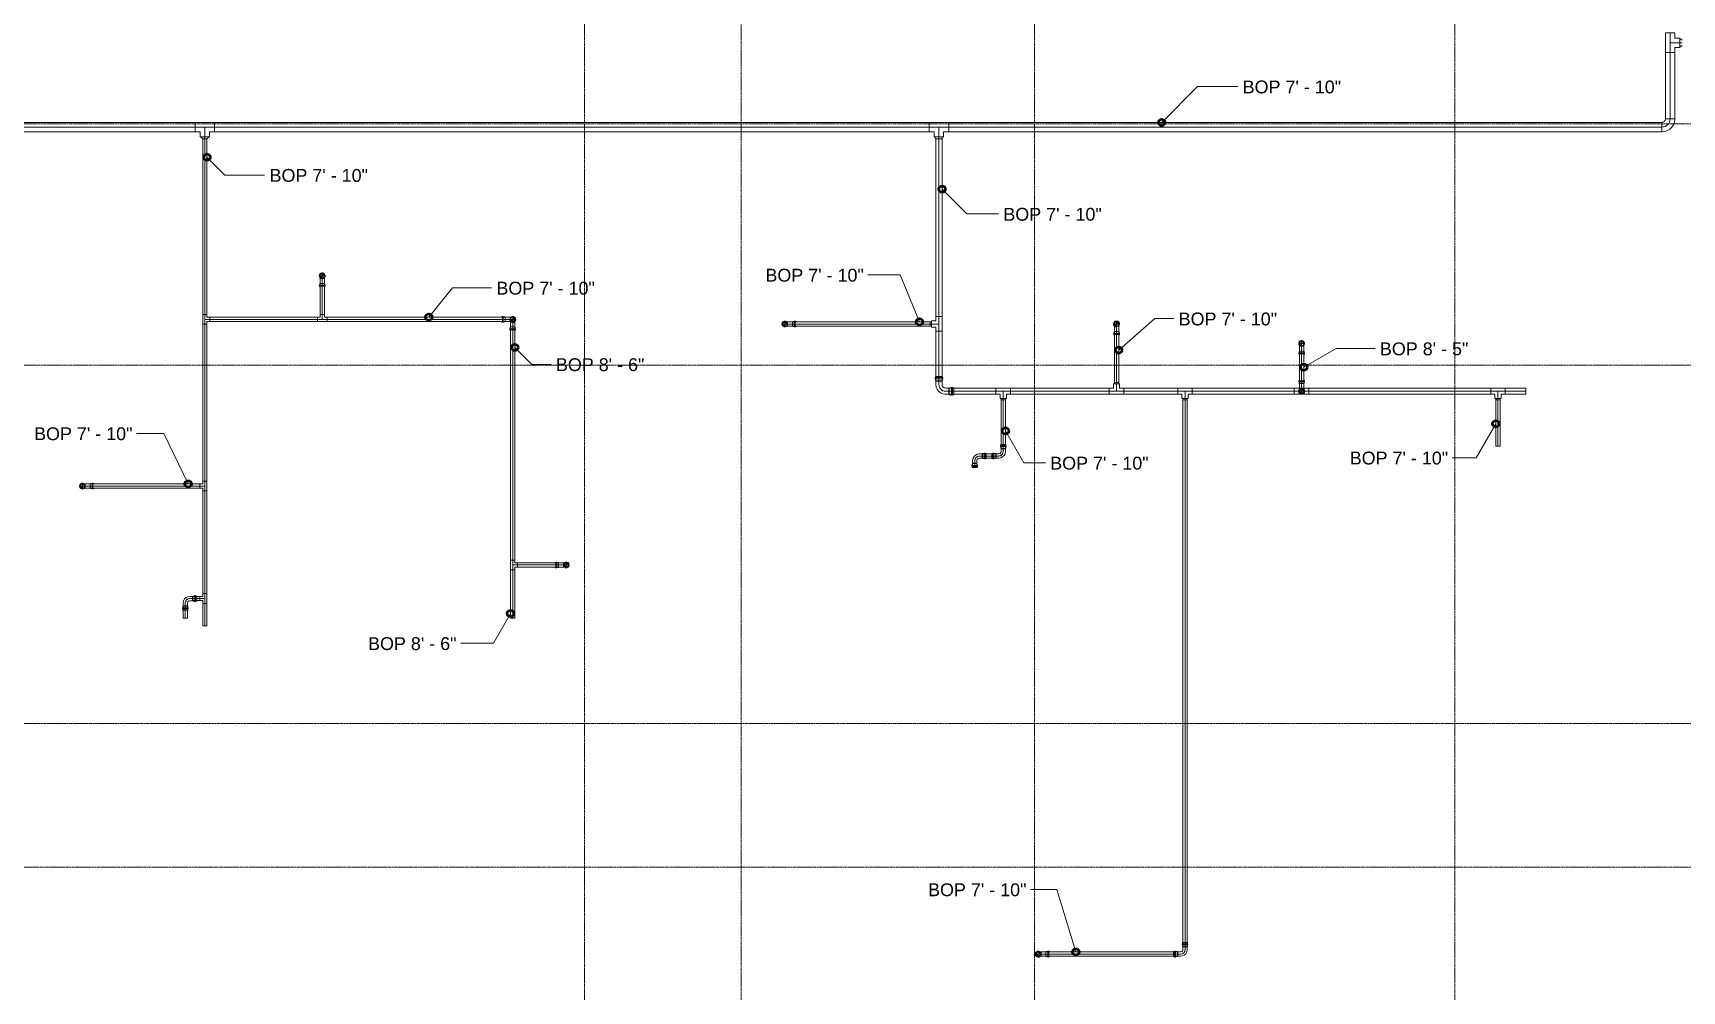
# Model space of a CAD drawing. Header units: inches. Extents: x -3648 to 241, y -496 to 1784.
# Drawn here: x -781 to -275, y 7 to 301 of the extents above; entities that cross this region are included whole.
import ezdxf

# ---------------------------------------------------------------- set-up
doc = ezdxf.new("R2010")
doc.units = ezdxf.units.IN
doc.header["$MEASUREMENT"] = 0
doc.linetypes.add('Grid Line', pattern=[0.875, 0.5, -0.125, 0.125, -0.125])
for name, color, linetype, lineweight in [('G-ANNO-DIMS', 251, 'Continuous', 9), ('P-PIPE', 1, 'Continuous', 9), ('P-PIPE-CNTR', 1, 'Continuous', 9), ('S-GRID', 8, 'Continuous', 9)]:
    doc.layers.add(name, color=color, linetype=linetype, lineweight=lineweight)
doc.styles.add('Arial', font='arial.ttf', dxfattribs={"height": 3.934132})

# ---------------------------------------------------------------- blocks, each defined once
blk = doc.blocks.new('Elbow - Welded - Generic - Standard-1127339-THIRD LEVEL')
at = {"layer": 'P-PIPE'}
for p, q in [((-2.52, -1.44), (-2.52, 1.44)), ((-2.52, 1.44), (-2.52, -1.44)), ((1.44, 2.52), (-1.44, 2.52)), ((-1.44, 2.52), (1.44, 2.52))]:
    blk.add_line(p, q, dxfattribs=at)
at = {"layer": 'P-PIPE', "flags": 128}
for points in [[(-1.44, 2.52), (-1.53, 2.08), (-1.79, 1.72), (-2.18, 1.49), (-2.52, 1.44)], [(-2.52, -1.44), (-1.67, -1.34), (-0.85, -1.07), (-0.12, -0.62), (0.51, -0.03), (0.99, 0.68), (1.3, 1.48), (1.43, 2.33), (1.44, 2.52)]]:
    blk.add_lwpolyline(points, dxfattribs=at)
blk = doc.blocks.new('Victaulic-VicPress316-Elbow 90-45deg Style P568_P571 - Standard-523083-THIRD LEVEL')
at = {"layer": 'P-PIPE'}
for p, q in [((-3177.63, 1234.85), (-3177.63, 1234.85)), ((-3177.63, 1233.46), (-3177.63, 1234.85)), ((-3178.39, 1232.42), (-3178.39, 1231.96)), ((-3178.39, 1231.67), (-3178.39, 1231.33)), ((-3178.28, 1233.46), (-3178.28, 1232.52)), ((-3178.28, 1232.63), (-3178.28, 1231.33)), ((-3178.28, 1232.52), (-3177.63, 1232.52)), ((-3177.63, 1232.52), (-3178.28, 1232.52)), ((-3177.63, 1233.46), (-3177.63, 1232.52)), ((-3177.63, 1232.63), (-3177.63, 1232.63)), ((-3177.63, 1232.63), (-3177.63, 1232.63)), ((-3177.63, 1232.52), (-3176.97, 1232.52)), ((-3176.97, 1232.52), (-3177.63, 1232.52)), ((-3177.63, 1231.96), (-3177.63, 1231.96)), ((-3177.63, 1231.96), (-3177.63, 1231.96)), ((-3177.63, 1231.67), (-3177.63, 1231.67)), ((-3177.63, 1231.67), (-3177.63, 1231.67)), ((-3177.63, 1231.33), (-3177.63, 1231.33)), ((-3177.63, 1231.33), (-3177.63, 1231.33)), ((-3177.63, 1231.33), (-3177.63, 1231.33)), ((-3177.63, 1231.33), (-3177.63, 1231.33)), ((-3176.97, 1232.52), (-3176.97, 1233.46)), ((-3176.97, 1231.33), (-3176.97, 1232.63)), ((-3176.86, 1231.96), (-3176.86, 1232.42)), ((-3176.86, 1231.33), (-3176.86, 1231.67))]:
    blk.add_line(p, q, dxfattribs=at)
at = {"layer": 'P-PIPE', "flags": 128}
for points in [[(-3177.63, 1235.77), (-3178.02, 1235.67), (-3178.34, 1235.42), (-3178.52, 1235.05), (-3178.51, 1234.64), (-3178.32, 1234.27), (-3178, 1234.02), (-3177.63, 1233.94)], [(-3177.63, 1235.62), (-3177.99, 1235.53), (-3178.27, 1235.28), (-3178.39, 1234.92), (-3178.33, 1234.55), (-3178.1, 1234.25), (-3177.76, 1234.1), (-3177.63, 1234.09)], [(-3178.28, 1234.85), (-3178.28, 1234.76), (-3178.28, 1234.5), (-3178.28, 1234.09), (-3178.28, 1233.61), (-3178.28, 1233.46)], [(-3177.63, 1233.94), (-3177.23, 1234.04), (-3176.91, 1234.29), (-3176.73, 1234.66), (-3176.74, 1235.07), (-3176.93, 1235.44), (-3177.25, 1235.69), (-3177.63, 1235.77)], [(-3177.63, 1234.09), (-3177.26, 1234.18), (-3176.98, 1234.43), (-3176.86, 1234.79), (-3176.92, 1235.16), (-3177.15, 1235.46), (-3177.49, 1235.61), (-3177.63, 1235.62)], [(-3176.97, 1233.46), (-3176.97, 1233.96), (-3176.97, 1234.39), (-3176.97, 1234.7), (-3176.97, 1234.85), (-3176.97, 1234.85)], [(-3178.39, 1231.67), (-3178.51, 1231.74), (-3178.52, 1231.88), (-3178.41, 1231.96), (-3178.39, 1231.96)], [(-3178.39, 1232.42), (-3178.3, 1232.62), (-3178.28, 1232.63)], [(-3178.39, 1231.96), (-3178.3, 1231.96), (-3178.05, 1231.96), (-3177.69, 1231.96), (-3177.63, 1231.96)], [(-3177.63, 1231.96), (-3177.99, 1231.96), (-3178.27, 1231.96), (-3178.39, 1231.96), (-3178.39, 1231.96)], [(-3178.39, 1231.67), (-3178.3, 1231.67), (-3178.05, 1231.67), (-3177.69, 1231.67), (-3177.63, 1231.67)], [(-3177.63, 1231.67), (-3177.99, 1231.67), (-3178.27, 1231.67), (-3178.39, 1231.67), (-3178.39, 1231.67)], [(-3176.86, 1231.96), (-3176.95, 1231.96), (-3177.2, 1231.96), (-3177.56, 1231.96), (-3177.63, 1231.96)], [(-3177.63, 1231.96), (-3177.26, 1231.96), (-3176.98, 1231.96), (-3176.86, 1231.96), (-3176.86, 1231.96)], [(-3176.86, 1231.67), (-3176.95, 1231.67), (-3177.2, 1231.67), (-3177.56, 1231.67), (-3177.63, 1231.67)], [(-3177.63, 1231.67), (-3177.26, 1231.67), (-3176.98, 1231.67), (-3176.86, 1231.67), (-3176.86, 1231.67)], [(-3176.97, 1232.63), (-3176.86, 1232.44), (-3176.86, 1232.42)], [(-3176.86, 1231.96), (-3176.74, 1231.9), (-3176.73, 1231.76), (-3176.84, 1231.67), (-3176.86, 1231.67)]]:
    blk.add_lwpolyline(points, dxfattribs=at)
at = {"layer": 'P-PIPE'}
for radius, start, end in [(0.766, 90, 270), (0.766, 90, 270), (0.766, 90, 270), (0.658, 90, 270), (0.657, 90, 270), (0.658, 90, 180), (0.658, 180, 270), (0.767, 270, 90), (0.767, 270, 90), (0.767, 270, 90), (0.658, 270, 90), (0.658, 270, 90), (0.658, 0, 90), (0.658, 270, 0)]:
    blk.add_arc((-3177.63, 1234.85), radius, start, end, dxfattribs=at)
blk = doc.blocks.new('Victaulic-VicPress316-Elbow 90-45deg Style P568_P571 - Standard-V2-THIRD LEVEL')
at = {"layer": 'P-PIPE'}
for p, q in [((-3203.81, 730.05), (-3203.81, 729.6)), ((-3203.81, 729.31), (-3203.81, 728.97)), ((-3203.7, 731.1), (-3203.7, 730.16)), ((-3203.7, 730.27), (-3203.7, 728.97)), ((-3203.05, 730.16), (-3203.7, 730.16)), ((-3203.7, 730.16), (-3203.05, 730.16)), ((-3203.05, 732.49), (-3203.05, 732.49)), ((-3203.05, 732.49), (-3203.05, 731.1)), ((-3203.05, 731.1), (-3203.05, 730.16)), ((-3203.05, 730.27), (-3203.05, 730.27)), ((-3203.05, 730.27), (-3203.05, 730.27)), ((-3202.39, 730.16), (-3203.05, 730.16)), ((-3203.05, 730.16), (-3202.39, 730.16)), ((-3203.05, 729.6), (-3203.05, 729.6)), ((-3203.05, 729.6), (-3203.05, 729.6)), ((-3203.05, 729.31), (-3203.05, 729.31)), ((-3203.05, 729.31), (-3203.05, 729.31)), ((-3203.05, 728.97), (-3203.05, 728.97)), ((-3203.05, 728.97), (-3203.05, 728.97)), ((-3203.05, 728.97), (-3203.05, 728.97)), ((-3203.05, 728.97), (-3203.05, 728.97)), ((-3202.39, 730.16), (-3202.39, 731.1)), ((-3202.39, 728.97), (-3202.39, 730.27)), ((-3202.28, 729.6), (-3202.28, 730.05)), ((-3202.28, 728.97), (-3202.28, 729.31))]:
    blk.add_line(p, q, dxfattribs=at)
at = {"layer": 'P-PIPE', "flags": 128}
for points in [[(-3203.05, 733.4), (-3203.45, 733.31), (-3203.76, 733.05), (-3203.94, 732.68), (-3203.93, 732.27), (-3203.75, 731.91), (-3203.42, 731.66), (-3203.05, 731.58)], [(-3203.81, 729.31), (-3203.93, 729.38), (-3203.94, 729.51), (-3203.83, 729.6), (-3203.81, 729.6)], [(-3203.05, 733.26), (-3203.41, 733.16), (-3203.69, 732.91), (-3203.81, 732.56), (-3203.75, 732.19), (-3203.52, 731.89), (-3203.18, 731.74), (-3203.05, 731.72)], [(-3203.81, 730.05), (-3203.72, 730.25), (-3203.7, 730.27)], [(-3203.81, 729.6), (-3203.72, 729.6), (-3203.47, 729.6), (-3203.11, 729.6), (-3203.05, 729.6)], [(-3203.05, 729.6), (-3203.41, 729.6), (-3203.69, 729.6), (-3203.81, 729.6), (-3203.81, 729.6)], [(-3203.81, 729.31), (-3203.72, 729.31), (-3203.47, 729.31), (-3203.11, 729.31), (-3203.05, 729.31)], [(-3203.05, 729.31), (-3203.41, 729.31), (-3203.69, 729.31), (-3203.81, 729.31), (-3203.81, 729.31)], [(-3203.7, 732.49), (-3203.7, 732.4), (-3203.7, 732.13), (-3203.7, 731.73), (-3203.7, 731.24), (-3203.7, 731.1)], [(-3203.05, 731.58), (-3202.65, 731.67), (-3202.33, 731.93), (-3202.15, 732.3), (-3202.16, 732.71), (-3202.35, 733.07), (-3202.67, 733.32), (-3203.05, 733.4)], [(-3203.05, 731.72), (-3202.68, 731.82), (-3202.41, 732.07), (-3202.28, 732.42), (-3202.34, 732.79), (-3202.57, 733.09), (-3202.91, 733.24), (-3203.05, 733.26)], [(-3202.28, 729.6), (-3202.37, 729.6), (-3202.62, 729.6), (-3202.98, 729.6), (-3203.05, 729.6)], [(-3203.05, 729.6), (-3202.68, 729.6), (-3202.41, 729.6), (-3202.28, 729.6), (-3202.28, 729.6)], [(-3202.28, 729.31), (-3202.37, 729.31), (-3202.62, 729.31), (-3202.98, 729.31), (-3203.05, 729.31)], [(-3203.05, 729.31), (-3202.68, 729.31), (-3202.41, 729.31), (-3202.28, 729.31), (-3202.28, 729.31)], [(-3202.39, 731.1), (-3202.39, 731.6), (-3202.39, 732.03), (-3202.39, 732.34), (-3202.39, 732.48), (-3202.39, 732.49)], [(-3202.39, 730.27), (-3202.28, 730.08), (-3202.28, 730.05)], [(-3202.28, 729.6), (-3202.16, 729.53), (-3202.15, 729.39), (-3202.26, 729.31), (-3202.28, 729.31)]]:
    blk.add_lwpolyline(points, dxfattribs=at)
at = {"layer": 'P-PIPE'}
for radius, start, end in [(0.767, 90, 270), (0.767, 90, 270), (0.767, 90, 270), (0.658, 90, 270), (0.658, 90, 270), (0.658, 90, 180), (0.658, 180, 270), (0.766, 270, 90), (0.766, 270, 90), (0.766, 270, 90), (0.658, 270, 90), (0.657, 270, 90), (0.658, 0, 90), (0.658, 270, 0)]:
    blk.add_arc((-3203.05, 732.49), radius, start, end, dxfattribs=at)
blk = doc.blocks.new('Victaulic-VicPress316-Elbow 90-45deg Style P568_P571 - Standard-V1-THIRD LEVEL')
at = {"layer": 'P-PIPE'}
for p, q in [((-3.18, 0.77), (-3.52, 0.77)), ((-3.52, 0.77), (-3.52, -0.77)), ((-3.52, -0.77), (-3.52, 0.77)), ((-2.22, 0.66), (-3.52, 0.66)), ((-3.52, -0.66), (-3.52, 0.66)), ((-3.52, 0.66), (-3.52, -0.66)), ((-3.18, -0.77), (-3.18, 0.77)), ((-3.18, 0.77), (-3.18, -0.77)), ((-2.44, 0.77), (-2.89, 0.77)), ((-2.89, -0.77), (-2.89, 0.77)), ((-2.89, 0.77), (-2.89, -0.77)), ((-1.39, 0.66), (-2.33, 0.66)), ((-2.33, 0), (-2.33, 0.66)), ((-2.33, 0.66), (-2.33, 0)), ((-2.22, -0.66), (-2.22, 0.66)), ((-2.22, 0.66), (-2.22, -0.66)), ((-0.77, 3.52), (-0.77, 3.18)), ((0.77, 3.52), (-0.77, 3.52)), ((-0.77, 3.52), (0.77, 3.52)), ((-0.77, 3.18), (0.77, 3.18)), ((0.77, 3.18), (-0.77, 3.18)), ((-0.77, 2.89), (-0.77, 2.44)), ((-0.77, 2.89), (0.77, 2.89)), ((0.77, 2.89), (-0.77, 2.89)), ((-0.66, 3.52), (-0.66, 2.22)), ((-0.66, 3.52), (0.66, 3.52)), ((0.66, 3.52), (-0.66, 3.52)), ((-0.66, 2.33), (-0.66, 1.39)), ((0, 2.33), (-0.66, 2.33)), ((-0.66, 2.33), (0, 2.33)), ((-0.66, 2.22), (0.66, 2.22)), ((0.66, 2.22), (-0.66, 2.22)), ((0, 2.33), (0.66, 2.33)), ((0.66, 2.33), (0, 2.33)), ((0, 1.39), (0, 2.33)), ((0.66, 2.22), (0.66, 3.52)), ((0.66, 1.39), (0.66, 2.33)), ((0.77, 3.18), (0.77, 3.52)), ((0.77, 2.44), (0.77, 2.89)), ((-3.52, -0.66), (-2.22, -0.66)), ((-3.52, -0.77), (-3.18, -0.77)), ((-2.89, -0.77), (-2.44, -0.77)), ((-2.33, 0), (-2.33, -0.66)), ((-2.33, -0.66), (-2.33, 0)), ((-1.39, 0), (-2.33, 0)), ((-2.33, -0.66), (-1.39, -0.66))]:
    blk.add_line(p, q, dxfattribs=at)
at = {"layer": 'P-PIPE', "flags": 128}
for points in [[(-3.18, 0.77), (-3.11, 0.89), (-2.98, 0.9), (-2.89, 0.79), (-2.89, 0.77)], [(-3.18, 0.77), (-3.18, 0.67), (-3.18, 0.42), (-3.18, 0.07), (-3.18, -0.3), (-3.18, -0.6), (-3.18, -0.75), (-3.18, -0.77)], [(-3.18, -0.77), (-3.18, -0.67), (-3.18, -0.42), (-3.18, -0.07), (-3.18, 0.3), (-3.18, 0.6), (-3.18, 0.75), (-3.18, 0.77)], [(-2.89, -0.77), (-2.89, -0.67), (-2.89, -0.42), (-2.89, -0.07), (-2.89, 0.3), (-2.89, 0.6), (-2.89, 0.75), (-2.89, 0.77)], [(-2.89, 0.77), (-2.89, 0.67), (-2.89, 0.42), (-2.89, 0.07), (-2.89, -0.3), (-2.89, -0.6), (-2.89, -0.75), (-2.89, -0.77)], [(-2.44, 0.77), (-2.24, 0.68), (-2.22, 0.66)], [(-0.66, 1.39), (-0.75, 1.04), (-1, 0.77), (-1.35, 0.66), (-1.39, 0.66)], [(-1.39, -0.66), (-0.78, -0.56), (-0.23, -0.29), (0.22, 0.13), (0.53, 0.67), (0.65, 1.27), (0.66, 1.39)], [(-0.77, 2.89), (-0.89, 2.96), (-0.9, 3.1), (-0.79, 3.18), (-0.77, 3.18)], [(0.77, 3.18), (0.67, 3.18), (0.42, 3.18), (0.07, 3.18), (-0.3, 3.18), (-0.6, 3.18), (-0.75, 3.18), (-0.77, 3.18)], [(-0.77, 3.18), (-0.67, 3.18), (-0.42, 3.18), (-0.07, 3.18), (0.3, 3.18), (0.6, 3.18), (0.75, 3.18), (0.77, 3.18)], [(-0.77, 2.89), (-0.67, 2.89), (-0.42, 2.89), (-0.07, 2.89), (0.3, 2.89), (0.6, 2.89), (0.75, 2.89), (0.77, 2.89)], [(0.77, 2.89), (0.67, 2.89), (0.42, 2.89), (0.07, 2.89), (-0.3, 2.89), (-0.6, 2.89), (-0.75, 2.89), (-0.77, 2.89)], [(-0.66, 2.22), (-0.77, 2.41), (-0.77, 2.44)], [(0.77, 2.44), (0.68, 2.24), (0.66, 2.22)], [(0.77, 3.18), (0.89, 3.11), (0.9, 2.98), (0.79, 2.89), (0.77, 2.89)], [(-2.89, -0.77), (-2.96, -0.89), (-3.1, -0.9), (-3.18, -0.79), (-3.18, -0.77)], [(-2.22, -0.66), (-2.41, -0.77), (-2.44, -0.77)]]:
    blk.add_lwpolyline(points, dxfattribs=at)
at = {"layer": 'P-PIPE'}
blk.add_arc((-1.39, 1.39), 1.39, 270, 0, dxfattribs=at)
blk = doc.blocks.new('Victaulic-VicPress316-Elbow 90-45deg Style P568_P571 - Standard-1125944-THIRD LEVEL')
at = {"layer": 'P-PIPE'}
for p, q in [((-4.17, 1.06), (-4.55, 1.06)), ((-4.55, 1.06), (-4.55, -1.06)), ((-4.55, -1.06), (-4.55, 1.06)), ((-3.07, 0.95), (-4.55, 0.95)), ((-4.55, -0.95), (-4.55, 0.95)), ((-4.55, 0.95), (-4.55, -0.95)), ((-4.17, -1.06), (-4.17, 1.06)), ((-4.17, 1.06), (-4.17, -1.06)), ((-3.29, 1.06), (-3.85, 1.06)), ((-3.85, -1.06), (-3.85, 1.06)), ((-3.85, 1.06), (-3.85, -1.06)), ((-2.02, 0.95), (-3.18, 0.95)), ((-3.18, 0), (-3.18, 0.95)), ((-3.18, 0.95), (-3.18, 0)), ((-3.07, -0.95), (-3.07, 0.95)), ((-3.07, 0.95), (-3.07, -0.95)), ((-1.06, 4.55), (-1.06, 4.17)), ((1.06, 4.55), (-1.06, 4.55)), ((-1.06, 4.55), (1.06, 4.55)), ((-1.06, 4.17), (1.06, 4.17)), ((1.06, 4.17), (-1.06, 4.17)), ((-1.06, 3.85), (-1.06, 3.29)), ((-1.06, 3.85), (1.06, 3.85)), ((1.06, 3.85), (-1.06, 3.85)), ((-0.95, 4.55), (-0.95, 3.07)), ((-0.95, 4.55), (0.95, 4.55)), ((0.95, 4.55), (-0.95, 4.55)), ((-0.95, 3.18), (-0.95, 2.02)), ((0, 3.18), (-0.95, 3.18)), ((-0.95, 3.18), (0, 3.18)), ((-0.95, 3.07), (0.95, 3.07)), ((0.95, 3.07), (-0.95, 3.07)), ((0, 3.18), (0.95, 3.18)), ((0.95, 3.18), (0, 3.18)), ((0, 2.02), (0, 3.18)), ((0.95, 3.07), (0.95, 4.55)), ((0.95, 2.02), (0.95, 3.18)), ((1.06, 4.17), (1.06, 4.55)), ((1.06, 3.29), (1.06, 3.85)), ((-4.55, -0.95), (-3.07, -0.95)), ((-4.55, -1.06), (-4.17, -1.06)), ((-3.85, -1.06), (-3.29, -1.06)), ((-3.18, 0), (-3.18, -0.95)), ((-3.18, -0.95), (-3.18, 0)), ((-2.02, 0), (-3.18, 0)), ((-3.18, -0.95), (-2.02, -0.95))]:
    blk.add_line(p, q, dxfattribs=at)
at = {"layer": 'P-PIPE', "flags": 128}
for points in [[(-4.17, 1.06), (-4.1, 1.2), (-3.94, 1.21), (-3.85, 1.08), (-3.85, 1.06)], [(-4.17, 1.06), (-4.17, 0.97), (-4.17, 0.71), (-4.17, 0.32), (-4.17, -0.12), (-4.17, -0.54), (-4.17, -0.86), (-4.17, -1.04), (-4.17, -1.06)], [(-4.17, -1.06), (-4.17, -0.97), (-4.17, -0.71), (-4.17, -0.32), (-4.17, 0.12), (-4.17, 0.54), (-4.17, 0.86), (-4.17, 1.04), (-4.17, 1.06)], [(-3.85, -1.06), (-3.85, -0.97), (-3.85, -0.71), (-3.85, -0.32), (-3.85, 0.12), (-3.85, 0.54), (-3.85, 0.86), (-3.85, 1.04), (-3.85, 1.06)], [(-3.85, 1.06), (-3.85, 0.97), (-3.85, 0.71), (-3.85, 0.32), (-3.85, -0.12), (-3.85, -0.54), (-3.85, -0.86), (-3.85, -1.04), (-3.85, -1.06)], [(-3.29, 1.06), (-3.09, 0.97), (-3.07, 0.95)], [(-0.95, 2.02), (-1.04, 1.58), (-1.3, 1.22), (-1.69, 1), (-2.02, 0.95)], [(-2.02, -0.95), (-1.28, -0.86), (-0.59, -0.58), (0.02, -0.15), (0.49, 0.43), (0.81, 1.1), (0.94, 1.83), (0.95, 2.02)], [(-1.06, 3.85), (-1.2, 3.92), (-1.21, 4.08), (-1.08, 4.17), (-1.06, 4.17)], [(1.06, 4.17), (0.97, 4.17), (0.71, 4.17), (0.32, 4.17), (-0.12, 4.17), (-0.54, 4.17), (-0.86, 4.17), (-1.04, 4.17), (-1.06, 4.17)], [(-1.06, 4.17), (-0.97, 4.17), (-0.71, 4.17), (-0.32, 4.17), (0.12, 4.17), (0.54, 4.17), (0.86, 4.17), (1.04, 4.17), (1.06, 4.17)], [(-1.06, 3.85), (-0.97, 3.85), (-0.71, 3.85), (-0.32, 3.85), (0.12, 3.85), (0.54, 3.85), (0.86, 3.85), (1.04, 3.85), (1.06, 3.85)], [(1.06, 3.85), (0.97, 3.85), (0.71, 3.85), (0.32, 3.85), (-0.12, 3.85), (-0.54, 3.85), (-0.86, 3.85), (-1.04, 3.85), (-1.06, 3.85)], [(-0.95, 3.07), (-1.06, 3.26), (-1.06, 3.29)], [(1.06, 3.29), (0.97, 3.09), (0.95, 3.07)], [(1.06, 4.17), (1.2, 4.1), (1.21, 3.94), (1.08, 3.85), (1.06, 3.85)], [(-3.85, -1.06), (-3.92, -1.2), (-4.08, -1.21), (-4.17, -1.08), (-4.17, -1.06)], [(-3.07, -0.95), (-3.26, -1.06), (-3.29, -1.06)]]:
    blk.add_lwpolyline(points, dxfattribs=at)
at = {"layer": 'P-PIPE'}
blk.add_arc((-2.02, 2.02), 2.02, 270, 0, dxfattribs=at)
blk = doc.blocks.new('Transition - Generic - Plumbing-CW-1022941-THIRD LEVEL')
at = {"layer": 'P-PIPE'}
for radius, start, end in [(0.8125, 0, 180), (0.8125, 180, 0), (0.5625, 0, 180), (0.5625, 180, 0)]:
    blk.add_arc((-2759.501061, 1029.409433), radius, start, end, dxfattribs=at)

msp = doc.modelspace()

# ---------------------------------------------------------------- linework, layer by layer
at = {"layer": 'G-ANNO-DIMS'}
for p, q in [((-434.97, 273.44), (-424.01, 284.4)), ((-424.01, 284.4), (-411.63, 284.4)), ((-727.83, 262.71), (-722.38, 257.26)), ((-722.38, 257.26), (-710.14, 257.26)), ((-502.35, 252.97), (-494.71, 245.33)), ((-494.71, 245.33), (-485.04, 245.33)), ((-659.79, 213.65), (-652.49, 222.67)), ((-652.49, 222.67), (-640.54, 222.67)), ((-515.2, 226.65), (-525.07, 226.65)), ((-509.27, 212.24), (-515.2, 226.65)), ((-448.15, 203.6), (-437.07, 213.22)), ((-437.07, 213.22), (-431.26, 213.22)), ((-633.39, 204.42), (-628.17, 199.2)), ((-391.39, 198.33), (-381.46, 204.06)), ((-381.46, 204.06), (-369.53, 204.06)), ((-628.17, 199.2), (-622.29, 199.2)), ((-741.08, 178.01), (-749.42, 178.01)), ((-733.62, 162.52), (-741.08, 178.01)), ((-482.9, 178.76), (-477.26, 168.99)), ((-332.47, 180.99), (-338.49, 170.56)), ((-477.26, 168.99), (-470.66, 168.99)), ((-338.49, 170.56), (-345.83, 170.56)), ((-634.7, 122.79), (-639.99, 113.63)), ((-639.99, 113.63), (-650, 113.63)), ((-467.1, 38.12), (-475.18, 38.12)), ((-461.3, 18.94), (-467.1, 38.12))]:
    msp.add_line(p, q, dxfattribs=at)
at = {"layer": 'G-ANNO-DIMS', "lineweight": 50}
for centre in [(-434.97, 273.44), (-727.83, 262.71), (-502.35, 252.97), (-659.79, 213.65), (-509.27, 212.24), (-633.39, 204.42), (-448.15, 203.6), (-391.39, 198.33), (-482.9, 178.76), (-332.47, 180.99), (-733.62, 162.52), (-634.7, 122.79), (-461.3, 18.94)]:
    msp.add_circle(centre, 1, dxfattribs=at)
at = {"layer": 'P-PIPE'}
for p, q in [((-280.44, 300.85), (-280.44, 294.87)), ((-277.56, 300.85), (-280.44, 300.85)), ((-280.44, 300.85), (-277.56, 300.85)), ((-277.56, 299.3), (-277.56, 300.85)), ((-276.01, 299.3), (-277.56, 299.3)), ((-276.01, 296.42), (-276.01, 299.3)), ((-276.01, 299.3), (-276.01, 296.42)), ((-275.35, 298.67), (-276.01, 299.17)), ((-280.44, 294.87), (-280.44, 274.52)), ((-280.44, 294.87), (-277.56, 294.87)), ((-277.56, 294.87), (-280.44, 294.87)), ((-280.44, 294.87), (-277.56, 294.87)), ((-277.56, 294.87), (-277.56, 296.42)), ((-277.56, 296.42), (-276.01, 296.42)), ((-277.56, 274.52), (-277.56, 294.87)), ((-276.01, 296.55), (-275.35, 297.05)), ((-731.48, 273.44), (-948.63, 273.44)), ((-725.49, 273.44), (-731.48, 273.44)), ((-731.48, 270.56), (-731.48, 273.44)), ((-731.48, 273.44), (-731.48, 270.56)), ((-731.48, 270.56), (-731.48, 273.44)), ((-725.49, 270.56), (-725.49, 273.44)), ((-725.49, 273.44), (-725.49, 270.56)), ((-506.3, 273.44), (-725.49, 273.44)), ((-725.49, 270.56), (-725.49, 273.44)), ((-500.31, 273.44), (-506.3, 273.44)), ((-506.3, 270.56), (-506.3, 273.44)), ((-506.3, 273.44), (-506.3, 270.56)), ((-506.3, 270.56), (-506.3, 273.44)), ((-281.52, 273.44), (-500.31, 273.44)), ((-500.31, 270.56), (-500.31, 273.44)), ((-500.31, 270.56), (-500.31, 273.44)), ((-500.31, 273.44), (-500.31, 270.56)), ((-281.52, 270.56), (-281.52, 273.44)), ((-280.44, 274.52), (-277.56, 274.52)), ((-948.63, 270.56), (-731.48, 270.56)), ((-731.48, 270.56), (-729.92, 270.56)), ((-729.92, 270.56), (-729.92, 269.01)), ((-727.05, 269.01), (-729.92, 269.01)), ((-729.92, 269.01), (-727.05, 269.01)), ((-729.8, 269.01), (-729.05, 268.35)), ((-729.14, 268.35), (-729.14, 214.49)), ((-727.83, 268.35), (-729.14, 268.35)), ((-727.92, 268.35), (-727.17, 269.01)), ((-727.83, 214.49), (-727.83, 268.35)), ((-727.05, 270.56), (-725.49, 270.56)), ((-727.05, 269.01), (-727.05, 270.56)), ((-725.49, 270.56), (-506.3, 270.56)), ((-506.3, 270.56), (-504.74, 270.56)), ((-504.74, 270.56), (-504.74, 269.01)), ((-501.87, 269.01), (-504.74, 269.01)), ((-504.74, 269.01), (-501.87, 269.01)), ((-504.62, 269.01), (-504.12, 268.35)), ((-504.25, 268.35), (-504.25, 213.83)), ((-502.35, 268.35), (-504.25, 268.35)), ((-502.49, 268.35), (-501.99, 269.01)), ((-502.35, 213.83), (-502.35, 268.35)), ((-501.87, 270.56), (-500.31, 270.56)), ((-501.87, 269.01), (-501.87, 270.56)), ((-500.31, 270.56), (-281.52, 270.56)), ((-693.14, 224.03), (-693.14, 214.49)), ((-691.83, 224.03), (-693.14, 224.03)), ((-691.83, 214.49), (-691.83, 224.03)), ((-727.83, 214.49), (-729.14, 214.49)), ((-729.14, 214.49), (-729.14, 211.49)), ((-727.83, 214.49), (-729.14, 214.49)), ((-729.14, 214.49), (-727.83, 214.49)), ((-727.83, 213.65), (-727.83, 214.49)), ((-726.99, 213.65), (-727.83, 213.65)), ((-693.98, 213.65), (-726.99, 213.65)), ((-726.99, 213.65), (-726.99, 212.33)), ((-726.99, 213.65), (-726.99, 212.33)), ((-726.99, 212.33), (-726.99, 213.65)), ((-693.98, 213.65), (-693.98, 212.33)), ((-693.14, 213.65), (-693.98, 213.65)), ((-693.98, 213.65), (-693.98, 212.33)), ((-693.98, 212.33), (-693.98, 213.65)), ((-691.83, 214.49), (-693.14, 214.49)), ((-693.14, 214.49), (-693.14, 213.65)), ((-693.14, 214.49), (-691.83, 214.49)), ((-691.83, 214.49), (-693.14, 214.49)), ((-691.83, 213.65), (-691.83, 214.49)), ((-690.99, 213.65), (-691.83, 213.65)), ((-690.99, 213.65), (-690.99, 212.33)), ((-690.99, 212.33), (-690.99, 213.65)), ((-636.37, 213.65), (-690.99, 213.65)), ((-690.99, 213.65), (-690.99, 212.33)), ((-636.37, 213.65), (-636.37, 212.33)), ((-504.25, 212.54), (-505.55, 212.54)), ((-505.55, 212.54), (-505.55, 210.63)), ((-505.55, 210.63), (-505.55, 212.54)), ((-502.35, 213.83), (-504.25, 213.83)), ((-504.25, 213.83), (-504.25, 212.54)), ((-504.25, 213.83), (-502.35, 213.83)), ((-502.35, 213.83), (-504.25, 213.83)), ((-502.35, 209.34), (-502.35, 213.83)), ((-727.83, 211.49), (-729.14, 211.49)), ((-729.14, 211.49), (-727.83, 211.49)), ((-729.14, 211.49), (-729.14, 163.36)), ((-729.14, 211.49), (-727.83, 211.49)), ((-727.83, 211.49), (-727.83, 212.33)), ((-727.83, 212.33), (-726.99, 212.33)), ((-727.83, 163.36), (-727.83, 211.49)), ((-726.99, 212.33), (-693.98, 212.33)), ((-693.98, 212.33), (-690.99, 212.33)), ((-690.99, 212.33), (-636.37, 212.33)), ((-634.7, 210.66), (-634.7, 139.15)), ((-634.7, 210.66), (-633.39, 210.66)), ((-633.39, 139.15), (-633.39, 210.66)), ((-505.95, 212.24), (-548.23, 212.24)), ((-548.23, 210.93), (-548.23, 212.24)), ((-548.23, 210.93), (-505.95, 210.93)), ((-505.55, 212.4), (-505.95, 212.15)), ((-505.95, 210.93), (-505.95, 212.24)), ((-505.95, 211.02), (-505.55, 210.77)), ((-505.55, 210.63), (-504.25, 210.63)), ((-504.25, 210.63), (-504.25, 209.34)), ((-504.25, 209.34), (-502.35, 209.34)), ((-502.35, 209.34), (-504.25, 209.34)), ((-504.25, 209.34), (-504.25, 194.14)), ((-502.35, 209.34), (-504.25, 209.34)), ((-502.35, 194.14), (-502.35, 209.34)), ((-449.47, 209.25), (-449.47, 193.61)), ((-448.15, 209.25), (-449.47, 209.25)), ((-448.15, 193.61), (-448.15, 209.25)), ((-392.7, 203.25), (-392.7, 193.29)), ((-392.7, 203.25), (-391.39, 203.25)), ((-391.39, 193.29), (-391.39, 203.25)), ((-502.35, 194.14), (-504.25, 194.14)), ((-449.76, 193.2), (-449.76, 191.91)), ((-447.86, 193.2), (-449.76, 193.2)), ((-449.76, 193.2), (-447.86, 193.2)), ((-449.37, 193.61), (-449.62, 193.2)), ((-448.15, 193.61), (-449.47, 193.61)), ((-448, 193.2), (-448.25, 193.61)), ((-447.86, 191.91), (-447.86, 193.2)), ((-392.7, 193.29), (-391.39, 193.29)), ((-485.8, 191.91), (-500.12, 191.91)), ((-500.12, 190.01), (-500.12, 191.91)), ((-500.12, 190.01), (-485.8, 190.01)), ((-481.32, 191.91), (-485.8, 191.91)), ((-485.8, 190.01), (-485.8, 191.91)), ((-485.8, 191.91), (-485.8, 190.01)), ((-485.8, 190.01), (-485.8, 191.91)), ((-485.8, 190.01), (-484.51, 190.01)), ((-484.51, 190.01), (-484.51, 188.72)), ((-482.61, 188.72), (-484.51, 188.72)), ((-484.51, 188.72), (-482.61, 188.72)), ((-484.37, 188.72), (-484.12, 188.31)), ((-484.22, 188.31), (-484.22, 173.41)), ((-482.9, 188.31), (-484.22, 188.31)), ((-483, 188.31), (-482.75, 188.72)), ((-482.9, 173.41), (-482.9, 188.31)), ((-482.61, 190.01), (-481.32, 190.01)), ((-482.61, 188.72), (-482.61, 190.01)), ((-481.32, 190.01), (-481.32, 191.91)), ((-481.32, 191.91), (-481.32, 190.01)), ((-451.05, 191.91), (-481.32, 191.91)), ((-481.32, 190.01), (-481.32, 191.91)), ((-481.32, 190.01), (-451.05, 190.01)), ((-449.76, 191.91), (-451.05, 191.91)), ((-451.05, 191.91), (-451.05, 190.01)), ((-451.05, 190.01), (-451.05, 191.91)), ((-451.05, 190.01), (-451.05, 191.91)), ((-451.05, 190.01), (-446.57, 190.01)), ((-446.57, 191.91), (-447.86, 191.91)), ((-446.57, 191.91), (-446.57, 190.01)), ((-446.57, 190.01), (-446.57, 191.91)), ((-430.05, 191.91), (-446.57, 191.91)), ((-446.57, 190.01), (-446.57, 191.91)), ((-446.57, 190.01), (-430.05, 190.01)), ((-425.57, 191.91), (-430.05, 191.91)), ((-430.05, 190.01), (-430.05, 191.91)), ((-430.05, 191.91), (-430.05, 190.01)), ((-430.05, 190.01), (-430.05, 191.91)), ((-430.05, 190.01), (-428.76, 190.01)), ((-428.76, 190.01), (-428.76, 188.72)), ((-426.86, 188.72), (-428.76, 188.72)), ((-428.76, 188.72), (-426.86, 188.72)), ((-428.62, 188.72), (-428.37, 188.31)), ((-428.47, 188.31), (-428.47, 20.61)), ((-427.15, 188.31), (-428.47, 188.31)), ((-427.25, 188.31), (-427, 188.72)), ((-427.15, 20.61), (-427.15, 188.31)), ((-426.86, 190.01), (-425.57, 190.01)), ((-426.86, 188.72), (-426.86, 190.01)), ((-425.57, 190.01), (-425.57, 191.91)), ((-425.57, 191.91), (-425.57, 190.01)), ((-394.29, 191.91), (-425.57, 191.91)), ((-425.57, 190.01), (-425.57, 191.91)), ((-425.57, 190.01), (-394.29, 190.01)), ((-389.8, 191.91), (-394.29, 191.91)), ((-394.29, 190.01), (-394.29, 191.91)), ((-394.29, 190.01), (-389.8, 190.01)), ((-334.05, 191.91), (-389.8, 191.91)), ((-389.8, 190.01), (-389.8, 191.91)), ((-389.8, 190.01), (-334.05, 190.01)), ((-329.57, 191.91), (-334.05, 191.91)), ((-334.05, 190.01), (-334.05, 191.91)), ((-334.05, 191.91), (-334.05, 190.01)), ((-334.05, 190.01), (-334.05, 191.91)), ((-334.05, 190.01), (-332.76, 190.01)), ((-332.76, 190.01), (-332.76, 188.72)), ((-330.86, 188.72), (-332.76, 188.72)), ((-332.76, 188.72), (-330.86, 188.72)), ((-332.62, 188.72), (-332.37, 188.31)), ((-332.47, 188.31), (-332.47, 174.08)), ((-331.15, 188.31), (-332.47, 188.31)), ((-331.25, 188.31), (-331, 188.72)), ((-331.15, 174.08), (-331.15, 188.31)), ((-330.86, 190.01), (-329.57, 190.01)), ((-330.86, 188.72), (-330.86, 190.01)), ((-323.31, 191.91), (-329.57, 191.91)), ((-329.57, 190.01), (-329.57, 191.91)), ((-329.57, 190.01), (-329.57, 191.91)), ((-329.57, 191.91), (-329.57, 190.01)), ((-329.57, 190.01), (-323.31, 190.01)), ((-323.31, 190.01), (-323.31, 191.91)), ((-482.9, 173.41), (-484.22, 173.41)), ((-331.15, 174.08), (-332.47, 174.08)), ((-492.97, 168.75), (-492.97, 168.08)), ((-491.65, 168.75), (-492.97, 168.75)), ((-491.65, 168.08), (-492.97, 168.08)), ((-491.65, 168.08), (-491.65, 168.75)), ((-485.89, 171.74), (-489.98, 171.74)), ((-489.98, 170.43), (-489.98, 171.74)), ((-489.98, 170.43), (-485.89, 170.43)), ((-485.89, 170.43), (-485.89, 171.74)), ((-729.98, 162.52), (-763.66, 162.52)), ((-763.66, 161.21), (-763.66, 162.52)), ((-729.98, 161.21), (-729.98, 162.52)), ((-729.14, 162.52), (-729.98, 162.52)), ((-729.98, 161.21), (-729.98, 162.52)), ((-729.98, 162.52), (-729.98, 161.21)), ((-729.14, 163.36), (-729.14, 162.52)), ((-729.14, 163.36), (-727.83, 163.36)), ((-727.83, 163.36), (-729.14, 163.36)), ((-729.14, 163.36), (-727.83, 163.36)), ((-727.83, 160.37), (-727.83, 163.36)), ((-763.66, 161.21), (-729.98, 161.21)), ((-729.98, 161.21), (-729.14, 161.21)), ((-729.14, 161.21), (-729.14, 160.37)), ((-729.14, 160.37), (-727.83, 160.37)), ((-727.83, 160.37), (-729.14, 160.37)), ((-729.14, 160.37), (-729.14, 128.86)), ((-729.14, 160.37), (-727.83, 160.37)), ((-727.83, 128.86), (-727.83, 160.37)), ((-634.7, 139.15), (-633.39, 139.15)), ((-634.7, 139.15), (-634.7, 136.16)), ((-633.39, 139.15), (-634.7, 139.15)), ((-634.7, 139.15), (-633.39, 139.15)), ((-633.39, 138.31), (-633.39, 139.15)), ((-632.55, 138.31), (-633.39, 138.31)), ((-633.39, 136.16), (-633.39, 137)), ((-633.39, 137), (-632.55, 137)), ((-619.96, 138.31), (-632.55, 138.31)), ((-632.55, 138.31), (-632.55, 137)), ((-632.55, 138.31), (-632.55, 137)), ((-632.55, 137), (-632.55, 138.31)), ((-632.55, 137), (-619.96, 137)), ((-619.96, 138.31), (-619.96, 137)), ((-633.39, 136.16), (-634.7, 136.16)), ((-634.7, 136.16), (-633.39, 136.16)), ((-634.7, 136.16), (-634.7, 121.36)), ((-633.39, 136.16), (-634.7, 136.16)), ((-633.39, 121.36), (-633.39, 136.16)), ((-729.98, 128.02), (-732.16, 128.02)), ((-732.16, 126.71), (-732.16, 128.02)), ((-732.16, 126.71), (-729.98, 126.71)), ((-729.98, 126.71), (-729.98, 128.02)), ((-729.14, 128.02), (-729.98, 128.02)), ((-729.98, 126.71), (-729.98, 128.02)), ((-729.98, 128.02), (-729.98, 126.71)), ((-729.98, 126.71), (-729.14, 126.71)), ((-729.14, 128.86), (-729.14, 128.02)), ((-729.14, 128.86), (-727.83, 128.86)), ((-727.83, 128.86), (-729.14, 128.86)), ((-729.14, 128.86), (-727.83, 128.86)), ((-729.14, 126.71), (-729.14, 125.87)), ((-727.83, 125.87), (-727.83, 128.86)), ((-735.14, 125.03), (-735.14, 121.36)), ((-735.14, 125.03), (-733.83, 125.03)), ((-733.83, 121.36), (-733.83, 125.03)), ((-729.14, 125.87), (-729.14, 119)), ((-729.14, 125.87), (-727.83, 125.87)), ((-729.14, 125.87), (-727.83, 125.87)), ((-727.83, 125.87), (-729.14, 125.87)), ((-727.83, 119), (-727.83, 125.87)), ((-735.14, 121.36), (-733.83, 121.36)), ((-729.14, 119), (-727.83, 119)), ((-633.39, 121.36), (-634.7, 121.36)), ((-427.15, 20.61), (-428.47, 20.61)), ((-430.14, 18.94), (-470.48, 18.94)), ((-470.48, 17.63), (-470.48, 18.94)), ((-470.48, 17.63), (-430.14, 17.63)), ((-430.14, 17.63), (-430.14, 18.94))]:
    msp.add_line(p, q, dxfattribs=at)
for centre, radius, start, end in [((-692.49, 226.36), 0.658, 0, 180), ((-692.49, 226.36), 0.658, 180, 0), ((-692.49, 226.04), 0.329, 90, 270), ((-692.49, 226.69), 0.329, 270, 90), ((-634.04, 212.99), 0.658, 0, 180), ((-634.04, 212.99), 0.658, 180, 0), ((-634.04, 212.66), 0.329, 90, 270), ((-634.04, 213.32), 0.329, 270, 90), ((-550.56, 211.58), 0.658, 0, 180), ((-550.56, 211.58), 0.658, 180, 0), ((-550.56, 211.26), 0.329, 90, 270), ((-550.56, 211.91), 0.329, 270, 90), ((-448.81, 211.58), 0.657, 0, 180), ((-448.81, 211.58), 0.658, 180, 0), ((-448.81, 211.26), 0.329, 90, 270), ((-448.81, 211.91), 0.329, 270, 90), ((-392.04, 205.58), 0.657, 0, 180), ((-392.04, 205.58), 0.658, 180, 0), ((-392.04, 205.26), 0.329, 90, 270), ((-392.04, 205.91), 0.329, 270, 90), ((-392.04, 190.96), 0.951, 0, 180), ((-392.04, 190.96), 0.951, 180, 0), ((-392.04, 190.96), 0.658, 0, 180), ((-392.04, 190.96), 0.657, 180, 0), ((-392.04, 190.63), 0.329, 90, 270), ((-392.04, 191.29), 0.329, 270, 90), ((-765.99, 161.86), 0.658, 0, 180), ((-765.99, 162.19), 0.329, 270, 90), ((-765.99, 161.86), 0.658, 180, 0), ((-765.99, 161.54), 0.329, 90, 270), ((-617.63, 137.66), 0.657, 0, 180), ((-617.63, 137.66), 0.658, 180, 0), ((-617.63, 137.33), 0.329, 90, 270), ((-617.63, 137.99), 0.329, 270, 90), ((-472.81, 18.28), 0.658, 0, 180), ((-472.81, 18.28), 0.657, 180, 0), ((-472.81, 17.95), 0.329, 90, 270), ((-472.81, 18.61), 0.329, 270, 90)]:
    msp.add_arc(centre, radius, start, end, dxfattribs=at)
at = {"layer": 'P-PIPE-CNTR'}
for p, q in [((-279, 294.87), (-279, 300.85)), ((-276.01, 297.86), (-279, 297.86)), ((-279, 294.87), (-279, 274.52)), ((-279, 294.87), (-279, 274.52)), ((-276.01, 297.86), (-275.35, 297.86)), ((-948.63, 272), (-731.48, 272)), ((-948.63, 272), (-731.48, 272)), ((-725.49, 272), (-731.48, 272)), ((-728.49, 269.01), (-728.49, 272)), ((-728.49, 269.01), (-728.49, 268.35)), ((-728.49, 214.49), (-728.49, 268.35)), ((-728.49, 214.49), (-728.49, 268.35)), ((-725.49, 272), (-506.3, 272)), ((-725.49, 272), (-506.3, 272)), ((-500.31, 272), (-506.3, 272)), ((-503.3, 269.01), (-503.3, 272)), ((-503.3, 269.01), (-503.3, 268.35)), ((-503.3, 213.83), (-503.3, 268.35)), ((-503.3, 213.83), (-503.3, 268.35)), ((-500.31, 272), (-281.52, 272)), ((-500.31, 272), (-281.52, 272)), ((-693.49, 226.36), (-691.49, 226.36)), ((-692.49, 225.36), (-692.49, 227.36)), ((-692.49, 224.97), (-692.49, 226.36)), ((-692.49, 224.03), (-692.49, 224.97)), ((-692.49, 214.49), (-692.49, 224.03)), ((-692.49, 214.49), (-692.49, 224.03)), ((-728.49, 214.49), (-728.49, 211.49)), ((-726.99, 212.99), (-728.49, 212.99)), ((-693.98, 212.99), (-726.99, 212.99)), ((-693.98, 212.99), (-726.99, 212.99)), ((-693.98, 212.99), (-690.99, 212.99)), ((-692.49, 214.49), (-692.49, 212.99)), ((-636.37, 212.99), (-690.99, 212.99)), ((-636.37, 212.99), (-690.99, 212.99)), ((-636.37, 212.99), (-635.44, 212.99)), ((-635.44, 212.99), (-634.04, 212.99)), ((-635.04, 212.99), (-633.04, 212.99)), ((-634.04, 211.99), (-634.04, 213.99)), ((-634.04, 212.99), (-634.04, 211.6)), ((-550.56, 210.58), (-550.56, 212.58)), ((-503.3, 213.83), (-503.3, 209.34)), ((-448.81, 210.58), (-448.81, 212.58)), ((-728.49, 211.49), (-728.49, 163.36)), ((-728.49, 211.49), (-728.49, 163.36)), ((-634.04, 211.6), (-634.04, 210.66)), ((-634.04, 211.6), (-634.04, 209.47)), ((-634.04, 210.66), (-634.04, 139.15)), ((-634.04, 210.66), (-634.04, 139.15)), ((-551.56, 211.58), (-549.56, 211.58)), ((-550.56, 211.58), (-549.17, 211.58)), ((-549.17, 211.58), (-548.23, 211.58)), ((-549.17, 211.58), (-547.04, 211.58)), ((-548.23, 211.58), (-505.95, 211.58)), ((-548.23, 211.58), (-505.95, 211.58)), ((-505.55, 211.58), (-505.95, 211.58)), ((-505.55, 211.58), (-503.3, 211.58)), ((-503.3, 194.14), (-503.3, 209.34)), ((-503.3, 194.14), (-503.3, 209.34)), ((-449.81, 211.58), (-447.81, 211.58)), ((-448.81, 210.19), (-448.81, 211.58)), ((-448.81, 209.25), (-448.81, 210.19)), ((-448.81, 193.61), (-448.81, 209.25)), ((-448.81, 193.61), (-448.81, 209.25)), ((-393.04, 205.58), (-391.04, 205.58)), ((-392.04, 204.58), (-392.04, 206.58)), ((-392.04, 205.58), (-392.04, 204.19)), ((-392.04, 204.19), (-392.04, 203.25)), ((-392.04, 204.19), (-392.04, 202.06)), ((-392.04, 203.25), (-392.04, 193.29)), ((-392.04, 203.25), (-392.04, 193.29)), ((-503.3, 194.14), (-503.3, 192.97)), ((-448.81, 193.2), (-448.81, 193.61)), ((-448.81, 193.2), (-448.81, 190.96)), ((-392.04, 192.35), (-392.04, 194.48)), ((-392.04, 192.35), (-392.04, 193.29)), ((-392.04, 190.96), (-392.04, 192.35)), ((-501.29, 190.96), (-500.12, 190.96)), ((-501.29, 190.96), (-498.75, 190.96)), ((-500.12, 190.96), (-485.8, 190.96)), ((-500.12, 190.96), (-485.8, 190.96)), ((-481.32, 190.96), (-485.8, 190.96)), ((-483.56, 188.72), (-483.56, 190.96)), ((-483.56, 188.72), (-483.56, 188.31)), ((-483.56, 173.41), (-483.56, 188.31)), ((-483.56, 173.41), (-483.56, 188.31)), ((-481.32, 190.96), (-451.05, 190.96)), ((-481.32, 190.96), (-451.05, 190.96)), ((-446.57, 190.96), (-451.05, 190.96)), ((-446.57, 190.96), (-430.05, 190.96)), ((-446.57, 190.96), (-430.05, 190.96)), ((-425.57, 190.96), (-430.05, 190.96)), ((-427.81, 188.72), (-427.81, 190.96)), ((-427.81, 188.72), (-427.81, 188.31)), ((-427.81, 20.61), (-427.81, 188.31)), ((-427.81, 20.61), (-427.81, 188.31)), ((-425.57, 190.96), (-394.29, 190.96)), ((-425.57, 190.96), (-394.29, 190.96)), ((-389.8, 190.96), (-394.29, 190.96)), ((-393.04, 190.96), (-391.04, 190.96)), ((-392.04, 189.96), (-392.04, 191.96)), ((-389.8, 190.96), (-334.05, 190.96)), ((-389.8, 190.96), (-334.05, 190.96)), ((-329.57, 190.96), (-334.05, 190.96)), ((-331.81, 188.72), (-331.81, 190.96)), ((-331.81, 188.72), (-331.81, 188.31)), ((-331.81, 174.08), (-331.81, 188.31)), ((-331.81, 174.08), (-331.81, 188.31)), ((-329.57, 190.96), (-323.31, 190.96)), ((-329.57, 190.96), (-323.31, 190.96)), ((-483.56, 172.48), (-483.56, 174.6)), ((-483.56, 172.48), (-483.56, 173.41)), ((-492.31, 169.69), (-492.31, 168.75)), ((-492.31, 169.69), (-492.31, 167.56)), ((-492.31, 168.08), (-492.31, 168.75)), ((-492.31, 168.08), (-492.31, 168.75)), ((-489.98, 171.08), (-490.92, 171.08)), ((-489.98, 171.08), (-485.89, 171.08)), ((-489.98, 171.08), (-485.89, 171.08)), ((-485.89, 171.08), (-484.95, 171.08)), ((-765.99, 160.86), (-765.99, 162.86)), ((-728.49, 160.37), (-728.49, 163.36)), ((-766.99, 161.86), (-764.99, 161.86)), ((-765.99, 161.86), (-764.59, 161.86)), ((-764.59, 161.86), (-763.66, 161.86)), ((-764.59, 161.86), (-762.47, 161.86)), ((-763.66, 161.86), (-729.98, 161.86)), ((-763.66, 161.86), (-729.98, 161.86)), ((-729.98, 161.86), (-728.49, 161.86)), ((-728.49, 160.37), (-728.49, 128.86)), ((-728.49, 160.37), (-728.49, 128.86)), ((-634.04, 139.15), (-634.04, 136.16)), ((-632.55, 137.66), (-634.04, 137.66)), ((-619.96, 137.66), (-632.55, 137.66)), ((-619.96, 137.66), (-632.55, 137.66)), ((-619.02, 137.66), (-621.15, 137.66)), ((-619.02, 137.66), (-619.96, 137.66)), ((-617.63, 137.66), (-619.02, 137.66)), ((-618.63, 137.66), (-616.63, 137.66)), ((-617.63, 136.66), (-617.63, 138.66)), ((-634.04, 121.36), (-634.04, 136.16)), ((-634.04, 121.36), (-634.04, 136.16)), ((-732.16, 127.36), (-733.09, 127.36)), ((-732.16, 127.36), (-729.98, 127.36)), ((-732.16, 127.36), (-729.98, 127.36)), ((-729.98, 127.36), (-728.49, 127.36)), ((-728.49, 125.87), (-728.49, 128.86)), ((-734.49, 125.97), (-734.49, 125.03)), ((-734.49, 125.97), (-734.49, 123.84)), ((-734.49, 125.03), (-734.49, 121.36)), ((-734.49, 125.03), (-734.49, 121.36)), ((-728.49, 125.87), (-728.49, 119)), ((-728.49, 125.87), (-728.49, 119)), ((-427.81, 19.68), (-427.81, 21.8)), ((-427.81, 19.68), (-427.81, 20.61)), ((-473.81, 18.28), (-471.81, 18.28)), ((-472.81, 17.28), (-472.81, 19.28)), ((-472.81, 18.28), (-471.42, 18.28)), ((-471.42, 18.28), (-470.48, 18.28)), ((-471.42, 18.28), (-469.29, 18.28)), ((-470.48, 18.28), (-430.14, 18.28)), ((-470.48, 18.28), (-430.14, 18.28)), ((-430.14, 18.28), (-429.2, 18.28))]:
    msp.add_line(p, q, dxfattribs=at)
for centre, radius, start, end in [((-281.52, 274.52), 2.52, 270, 0), ((-501.29, 192.97), 2.02, 180, 270), ((-484.95, 172.48), 1.39, 270, 0), ((-490.92, 169.69), 1.39, 90, 180), ((-733.09, 125.97), 1.39, 90, 180), ((-429.2, 19.68), 1.39, 270, 0)]:
    msp.add_arc(centre, radius, start, end, dxfattribs=at)
at = {"layer": 'S-GRID', "linetype": 'Grid Line'}
for p, q in [((-612, -484.26), (-612, 1771.74)), ((-564, 1771.74), (-564, -484.26)), ((-474, -484.26), (-474, 1771.74)), ((-345, -484.26), (-345, 1771.74)), ((228, 273), (-3635.68, 273)), ((228, 199), (-3635.68, 199)), ((228, 89), (-3635.68, 89)), ((-3635.68, 45), (228, 45))]:
    msp.add_line(p, q, dxfattribs=at)

# ---------------------------------------------------------------- block references
at = {"layer": 'P-PIPE'}
for name, p in [('Elbow - Welded - Generic - Standard-1127339-THIRD LEVEL', (-279, 272)), ('Victaulic-VicPress316-Elbow 90-45deg Style P568_P571 - Standard-523083-THIRD LEVEL', (2485.14, -1008.49)), ('Victaulic-VicPress316-Elbow 90-45deg Style P568_P571 - Standard-V2-THIRD LEVEL', (2569, -519.5)), ('Victaulic-VicPress316-Elbow 90-45deg Style P568_P571 - Standard-523083-THIRD LEVEL', (2728.81, -1023.27)), ('Victaulic-VicPress316-Elbow 90-45deg Style P568_P571 - Standard-V2-THIRD LEVEL', (2811, -526.91)), ('Victaulic-VicPress316-Elbow 90-45deg Style P568_P571 - Standard-V1-THIRD LEVEL', (-483.56, 171.08)), ('Victaulic-VicPress316-Elbow 90-45deg Style P568_P571 - Standard-V1-THIRD LEVEL', (-427.81, 18.28))]:
    msp.add_blockref(name, p, dxfattribs=at)
at = {"layer": 'P-PIPE', "extrusion": (0, 0, -1)}
for name, p, rotation in [('Victaulic-VicPress316-Elbow 90-45deg Style P568_P571 - Standard-523083-THIRD LEVEL', (1868.9, 3390.61), 90), ('Transition - Generic - Plumbing-CW-1022941-THIRD LEVEL', (-2367.46, 1220.37), 180)]:
    msp.add_blockref(name, p, dxfattribs=dict(at, rotation=rotation))
at = {"layer": 'P-PIPE'}
for name, p, rotation in [('Victaulic-VicPress316-Elbow 90-45deg Style P568_P571 - Standard-V2-THIRD LEVEL', (181.93, 3414.63), 90), ('Victaulic-VicPress316-Elbow 90-45deg Style P568_P571 - Standard-1125944-THIRD LEVEL', (-503.3, 190.96), 270), ('Victaulic-VicPress316-Elbow 90-45deg Style P568_P571 - Standard-V2-THIRD LEVEL', (-3595.09, 923.45), 180), ('Victaulic-VicPress316-Elbow 90-45deg Style P568_P571 - Standard-V1-THIRD LEVEL', (-492.31, 171.08), 180), ('Victaulic-VicPress316-Elbow 90-45deg Style P568_P571 - Standard-V2-THIRD LEVEL', (-33.5, 3364.91), 90), ('Victaulic-VicPress316-Elbow 90-45deg Style P568_P571 - Standard-V2-THIRD LEVEL', (-1350.12, -3065.39), 270), ('Victaulic-VicPress316-Elbow 90-45deg Style P568_P571 - Standard-V1-THIRD LEVEL', (-734.49, 127.36), 180), ('Victaulic-VicPress316-Elbow 90-45deg Style P568_P571 - Standard-V2-THIRD LEVEL', (259.68, 3221.33), 90)]:
    msp.add_blockref(name, p, dxfattribs=dict(at, rotation=rotation))

# ---------------------------------------------------------------- texts
at = {"layer": 'G-ANNO-DIMS', "char_height": 3.9341, "attachment_point": 1, "line_spacing_factor": 0.938532, "style": 'Arial'}
for s, insert, width in [('BOP 7\' - 10"', (-410.13, 286.27), 35.952), ('BOP 7\' - 10"', (-708.64, 259.13), 35.952), ('BOP 7\' - 10"', (-483.54, 247.2), 35.952), ('BOP 7\' - 10"', (-556.53, 228.52), 35.952), ('BOP 7\' - 10"', (-639.04, 224.54), 35.952), ('BOP 7\' - 10"', (-429.76, 215.09), 35.952), ('BOP 8\' - 5"', (-368.03, 205.93), 32.304), ('BOP 8\' - 6"', (-620.79, 201.07), 32.304), ('BOP 7\' - 10"', (-780.88, 179.88), 35.952), ('BOP 7\' - 10"', (-377.29, 172.43), 35.952), ('BOP 7\' - 10"', (-469.16, 170.86), 35.952), ('BOP 8\' - 6"', (-678.42, 115.5), 32.304), ('BOP 7\' - 10"', (-506.64, 39.99), 35.952)]:
    msp.add_mtext(s, dxfattribs=dict(at, insert=insert, width=width))

doc.saveas('drawing.dxf')
